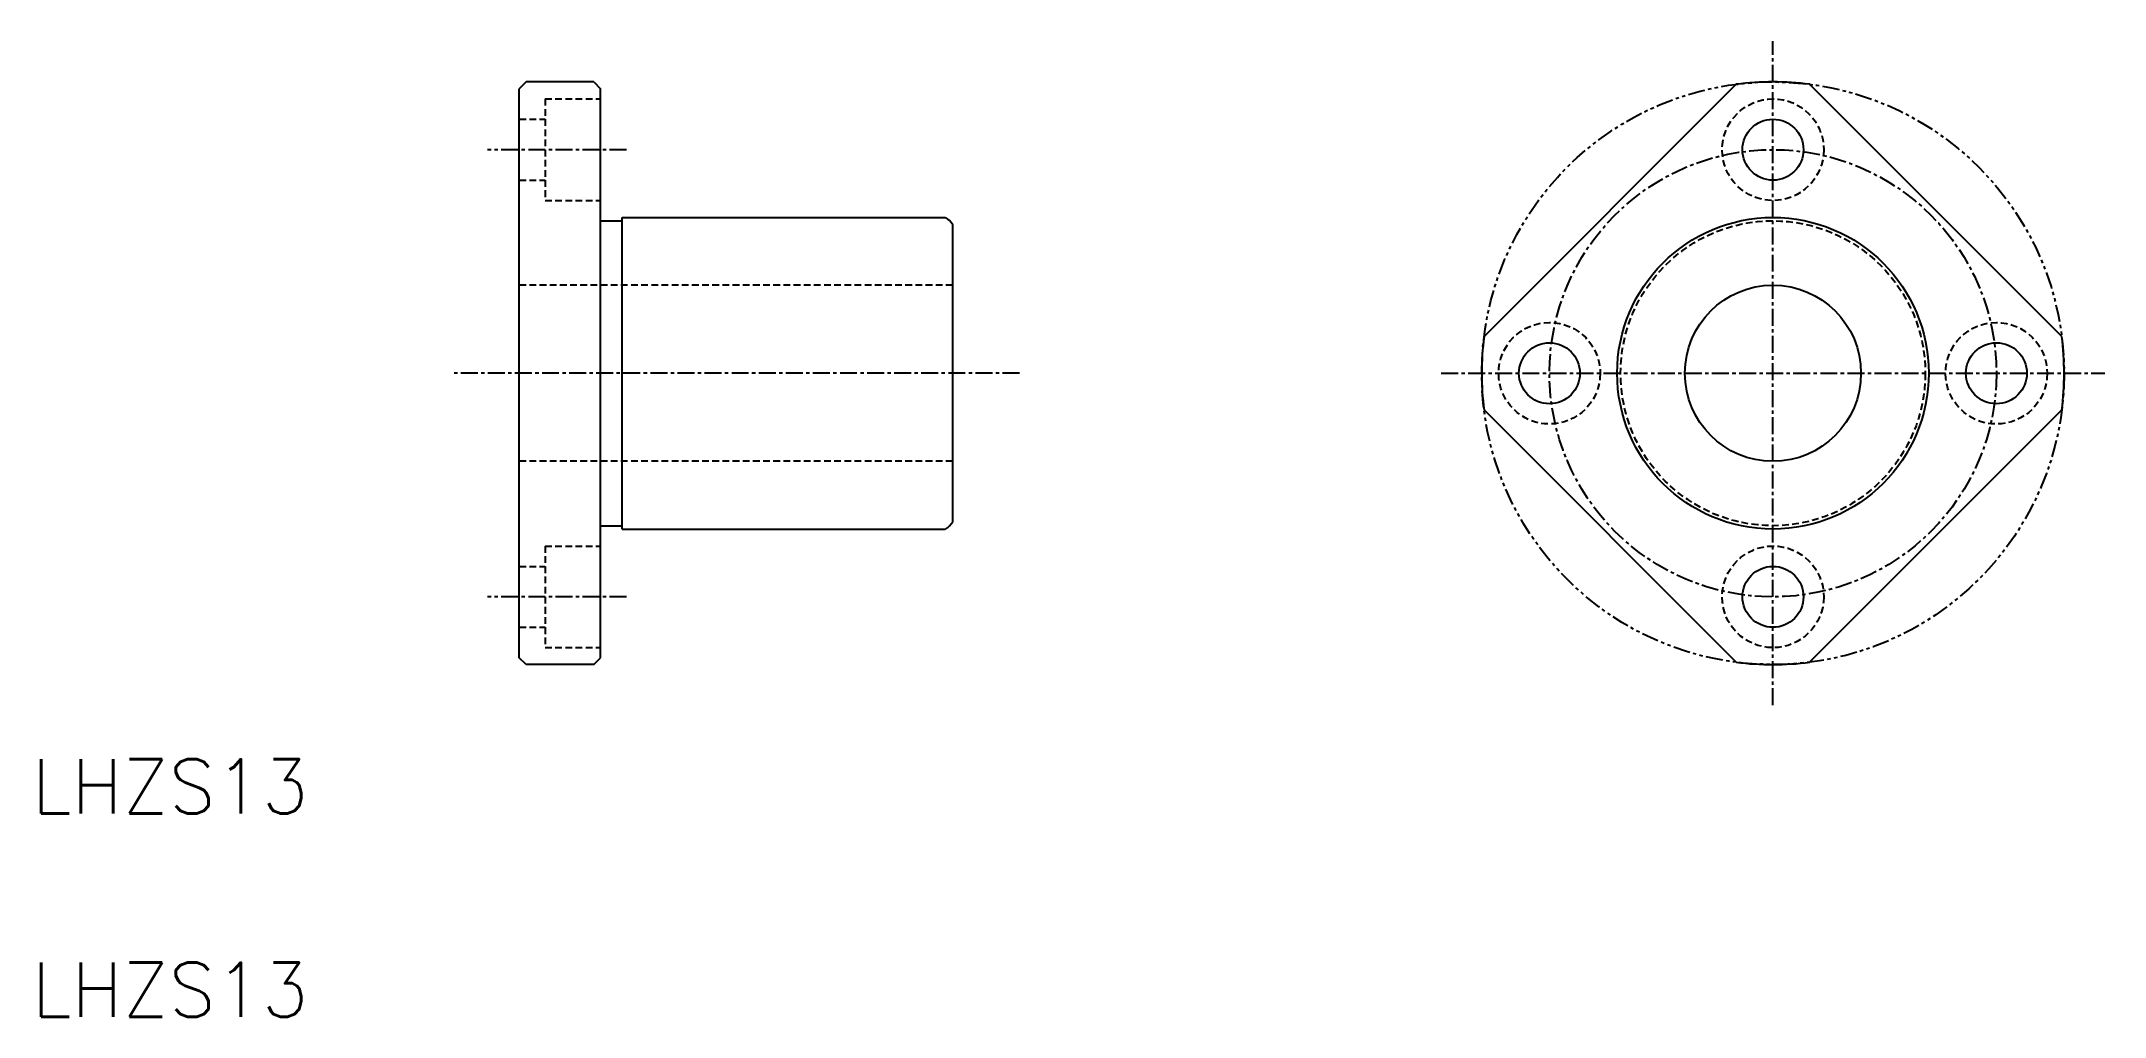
# Model space of a CAD drawing. Extents: x 275 to 427, y 143 to 215.
import ezdxf

# ---------------------------------------------------------------- set-up
doc = ezdxf.new("R2010")
doc.units = 0
for name, pattern in [('CENTER', [2, 1.25, -0.25, 0.25, -0.25]), ('DASHED', [0.75, 0.5, -0.25]), ('PHANTOM', [2.5, 1.25, -0.25, 0.25, -0.25, 0.25, -0.25])]:
    doc.linetypes.add(name, pattern=pattern)
doc.layers.get('0').update_dxf_attribs({"linetype": 'CONTINUOUS'})
doc.layers.add('CENTER', color=1, linetype='CENTER')
doc.styles.get("Standard").update_dxf_attribs({"font": 'txt.shx', "bigfont": 'bigfont.shx'})

msp = doc.modelspace()

# ---------------------------------------------------------------- linework, layer by layer
at = {"color": 7, "linetype": 'CONTINUOUS'}
for p, q in [((310.41, 212.46), (309.91, 211.96)), ((309.91, 169.96), (309.91, 211.96)), ((315.41, 212.46), (310.41, 212.46)), ((315.41, 212.46), (315.91, 211.96)), ((315.91, 169.96), (315.91, 211.96)), ((399.75, 212.29), (381.14, 193.67)), ((423.8, 193.67), (405.18, 212.29)), ((315.91, 202.21), (317.51, 202.21)), ((317.51, 202.46), (341.36, 202.46)), ((317.51, 179.46), (317.51, 202.46)), ((341.91, 180), (341.91, 201.92)), ((399.75, 169.63), (381.14, 188.25)), ((423.8, 188.25), (405.18, 169.63)), ((315.91, 179.71), (317.51, 179.71)), ((317.51, 179.46), (341.36, 179.46)), ((322.03, 179.46), (322.03, 179.46)), ((328.16, 179.46), (328.16, 179.46)), ((310.41, 169.46), (309.91, 169.96)), ((315.41, 169.46), (310.41, 169.46)), ((315.41, 169.46), (315.91, 169.96))]:
    msp.add_line(p, q, dxfattribs=at)
at = {"color": 3, "linetype": 'DASHED'}
for p, q in [((311.81, 211.21), (311.81, 203.71)), ((311.81, 211.21), (315.91, 211.21)), ((309.91, 209.71), (311.81, 209.71)), ((309.91, 205.21), (311.81, 205.21)), ((311.81, 203.71), (315.91, 203.71)), ((341.91, 197.46), (309.91, 197.46)), ((341.91, 184.46), (309.91, 184.46)), ((311.81, 178.21), (311.81, 170.71)), ((311.81, 178.21), (315.91, 178.21)), ((309.91, 176.71), (311.81, 176.71)), ((309.91, 172.21), (311.81, 172.21)), ((311.81, 170.71), (315.91, 170.71))]:
    msp.add_line(p, q, dxfattribs=at)
at = {"color": 3, "linetype": 'PHANTOM'}
msp.add_circle((402.47, 190.96), 21.5, dxfattribs=at)
at = {"color": 3, "linetype": 'DASHED'}
for centre, radius in [((402.47, 207.46), 3.75), ((402.47, 190.96), 11.25), ((385.97, 190.96), 3.75), ((418.97, 190.96), 3.75), ((402.47, 174.46), 3.75)]:
    msp.add_circle(centre, radius, dxfattribs=at)
at = {"color": 7, "linetype": 'CONTINUOUS'}
for centre, radius in [((402.47, 207.46), 2.25), ((402.47, 190.96), 11.5), ((402.47, 190.96), 6.5), ((385.97, 190.96), 2.25), ((418.97, 190.96), 2.25), ((402.47, 174.46), 2.25)]:
    msp.add_circle(centre, radius, dxfattribs=at)
for centre, radius, start, end in [((402.47, 190.96), 21.5, 82.7492, 97.2508), ((340.76, 201.31), 1.3, 27.7958, 62.2042), ((402.47, 190.96), 21.5, 172.7492, 187.2508), ((402.47, 190.96), 21.5, 352.7492, 7.2508), ((340.76, 180.61), 1.3, 297.7958, 332.2042), ((402.47, 190.96), 21.5, 262.7492, 277.2508)]:
    msp.add_arc(centre, radius, start, end, dxfattribs=at)
at = {"layer": 'CENTER', "color": 1, "linetype": 'CENTER'}
for p, q in [((402.47, 166.46), (402.47, 215.46)), ((317.83, 207.46), (307.56, 207.46)), ((346.84, 190.96), (305.01, 190.96)), ((377.97, 190.96), (426.97, 190.96)), ((317.83, 174.46), (307.56, 174.46))]:
    msp.add_line(p, q, dxfattribs=at)
msp.add_circle((402.47, 190.96), 16.5, dxfattribs=at)

# ---------------------------------------------------------------- texts
at = {"color": 7, "linetype": 'CONTINUOUS'}
for p in [(273.93, 158.47), (273.93, 143.47)]:
    msp.add_text('LHZS13', height=4, dxfattribs=at).set_placement(p)

doc.saveas('drawing.dxf')
